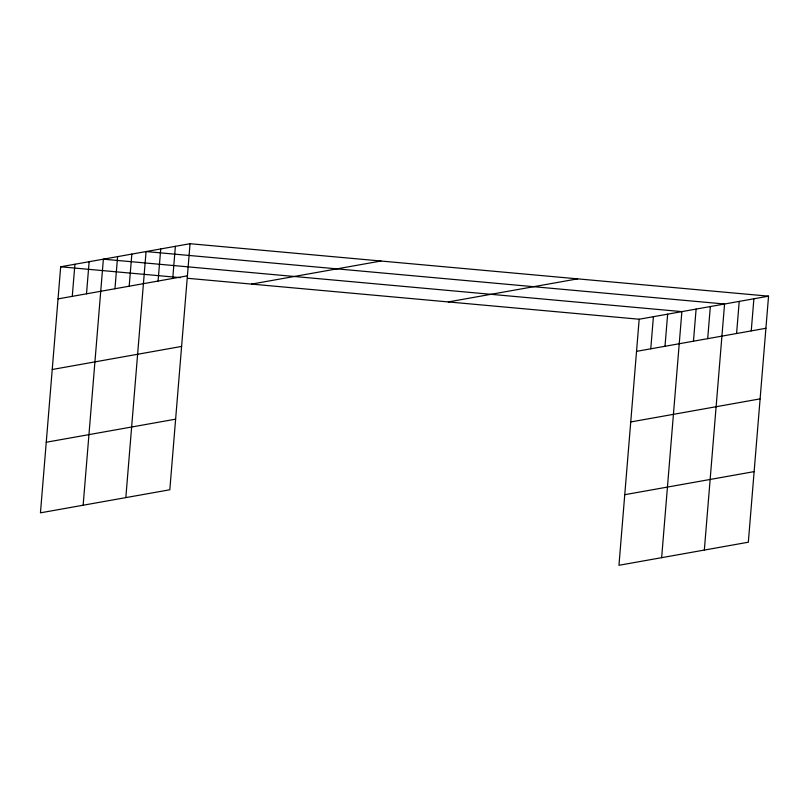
<?xml version="1.0" encoding="UTF-8"?>
<svg xmlns="http://www.w3.org/2000/svg" width="809" height="809" viewBox="0 0 809 809"><rect width="100%" height="100%" fill="white"/><g stroke="black" fill="none" stroke-linecap="round" stroke-linejoin="round"><path stroke-width="1.21" d="M190.044 243.711L60.675 266.788L40.45 512.835L169.819 489.769L190.044 243.711L768.55 296.165L748.325 542.212L618.956 565.289L639.181 319.231L768.55 296.165M72.274 296.357L74.913 264.25M86.502 293.819L89.142 261.712M83.145 505.221L103.37 259.173L681.876 311.617L661.641 557.674M114.959 288.742L117.598 256.635M129.187 286.204L131.837 254.097M125.83 497.606L146.065 251.559L724.561 304.002L704.336 550.059M158.089 281.057L160.728 248.939M172.742 278.438L175.381 246.32M650.77 348.81L653.409 316.693M664.998 346.272L667.647 314.155M693.465 341.196L696.104 309.078M707.693 338.658L710.332 306.54M736.584 333.51L739.224 301.393M751.248 330.891L753.887 298.774M58.036 298.895L187.405 275.829M251.589 284.09L380.958 261.014M52.231 369.501L181.6 346.424M448.277 301.929L577.646 278.852M46.255 442.24L175.624 419.163M636.541 351.349L765.911 328.282M630.737 421.954L760.106 398.877M624.76 494.693L754.13 471.617M60.675 266.788L180.468 277.649M187.951 278.326L639.181 319.231"/></g></svg>
